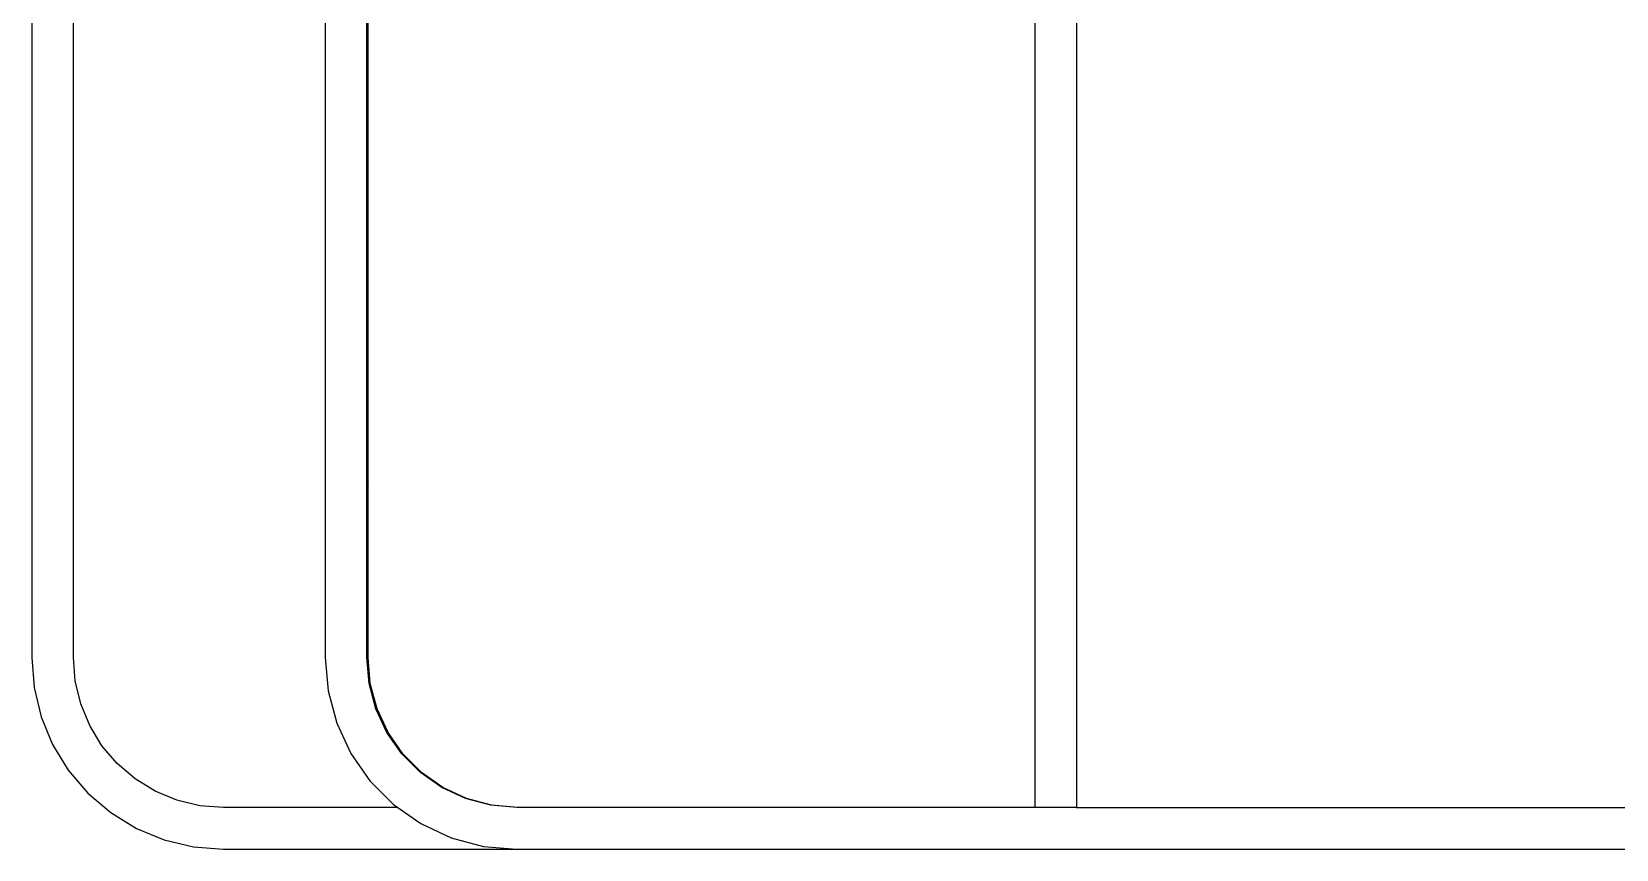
# Model space of a CAD drawing. Header units: millimetres. Extents: x 1422 to 6060, y -58 to 3182.
# Drawn here: x 3593.7 to 3783.8, y 275.3 to 373.4 of the extents above; entities that cross this region are included whole.
import ezdxf

# ---------------------------------------------------------------- set-up
doc = ezdxf.new("R2010")
doc.units = ezdxf.units.MM
doc.header["$MEASUREMENT"] = 0
doc.layers.add('Utwórz2D linie widoczne', color=7, linetype='Continuous', true_color=0x000000)

msp = doc.modelspace()

# ---------------------------------------------------------------- linework, layer by layer
at = {"layer": 'Utwórz2D linie widoczne'}
for p, q in [((3714.06, 650.34), (3714.06, 280.34)), ((3719.06, 650.34), (3719.06, 280.34)), ((3628.91, 632.34), (3628.91, 298.34)), ((3633.91, 298.34), (3633.91, 632.34)), ((3634.06, 298.34), (3634.06, 632.34)), ((3593.71, 587.34), (3593.71, 343.34)), ((3598.71, 343.34), (3598.71, 587.34)), ((3593.71, 343.34), (3593.71, 298.34)), ((3598.71, 298.34), (3598.71, 343.34)), ((3633.91, 322.27), (3634.06, 322.27)), ((3633.91, 319.34), (3633.94, 319.2)), ((3633.94, 319.2), (3633.97, 319.06)), ((3633.97, 319.06), (3634.01, 318.92)), ((3634.01, 318.92), (3634.06, 318.79)), ((3633.91, 310.34), (3634.06, 310.34)), ((3593.71, 298.34), (3593.99, 294.75)), ((3598.93, 295.53), (3598.71, 298.34)), ((3628.91, 298.34), (3629.26, 294.35)), ((3634.18, 295.22), (3633.91, 298.34)), ((3634.33, 295.22), (3634.06, 298.34)), ((3593.99, 294.75), (3594.83, 291.24)), ((3599.59, 292.78), (3598.93, 295.53)), ((3635, 292.19), (3634.18, 295.22)), ((3635.14, 292.19), (3634.33, 295.22)), ((3629.26, 294.35), (3630.3, 290.48)), ((3594.83, 291.24), (3596.21, 287.9)), ((3600.67, 290.17), (3599.59, 292.78)), ((3636.32, 289.34), (3635, 292.19)), ((3636.46, 289.34), (3635.14, 292.19)), ((3602.14, 287.76), (3600.67, 290.17)), ((3630.3, 290.48), (3631.99, 286.84)), ((3638.12, 286.77), (3636.32, 289.34)), ((3638.25, 286.77), (3636.46, 289.34)), ((3596.21, 287.9), (3598.1, 284.82)), ((3603.98, 285.62), (3602.14, 287.76)), ((3606.13, 283.78), (3603.98, 285.62)), ((3631.99, 286.84), (3634.29, 283.56)), ((3640.34, 284.55), (3638.12, 286.77)), ((3640.46, 284.55), (3638.25, 286.77)), ((3598.1, 284.82), (3600.44, 282.08)), ((3608.54, 282.31), (3606.13, 283.78)), ((3634.29, 283.56), (3637.13, 280.72)), ((3642.91, 282.76), (3640.34, 284.55)), ((3643.02, 282.76), (3640.46, 284.55)), ((3600.44, 282.08), (3603.19, 279.74)), ((3611.14, 281.22), (3608.54, 282.31)), ((3645.75, 281.43), (3642.91, 282.76)), ((3645.86, 281.43), (3643.02, 282.76)), ((3648.78, 280.62), (3645.75, 281.43)), ((3648.88, 280.62), (3645.86, 281.43)), ((3603.19, 279.74), (3606.27, 277.85)), ((3613.89, 280.56), (3611.14, 281.22)), ((3616.71, 280.34), (3613.89, 280.56)), ((3633.71, 280.34), (3616.71, 280.34)), ((3637.67, 280.34), (3633.71, 280.34)), ((3637.13, 280.72), (3640.41, 278.43)), ((3651.91, 280.34), (3648.78, 280.62)), ((3651.99, 280.34), (3648.88, 280.62)), ((3651.99, 280.34), (3651.91, 280.34)), ((3714.06, 280.34), (3651.99, 280.34)), ((3719.06, 280.34), (3714.06, 280.34)), ((3719.06, 280.34), (3799.06, 280.34)), ((3606.27, 277.85), (3609.6, 276.47)), ((3640.41, 278.43), (3644.04, 276.73)), ((3609.6, 276.47), (3613.11, 275.63)), ((3644.04, 276.73), (3647.92, 275.69)), ((3647.92, 275.69), (3651.91, 275.34)), ((3613.11, 275.63), (3616.71, 275.34)), ((3616.71, 275.34), (3633.71, 275.34)), ((3633.71, 275.34), (3651.91, 275.34)), ((3651.91, 275.34), (3950.91, 275.34))]:
    msp.add_line(p, q, dxfattribs=at)

doc.saveas('drawing.dxf')
